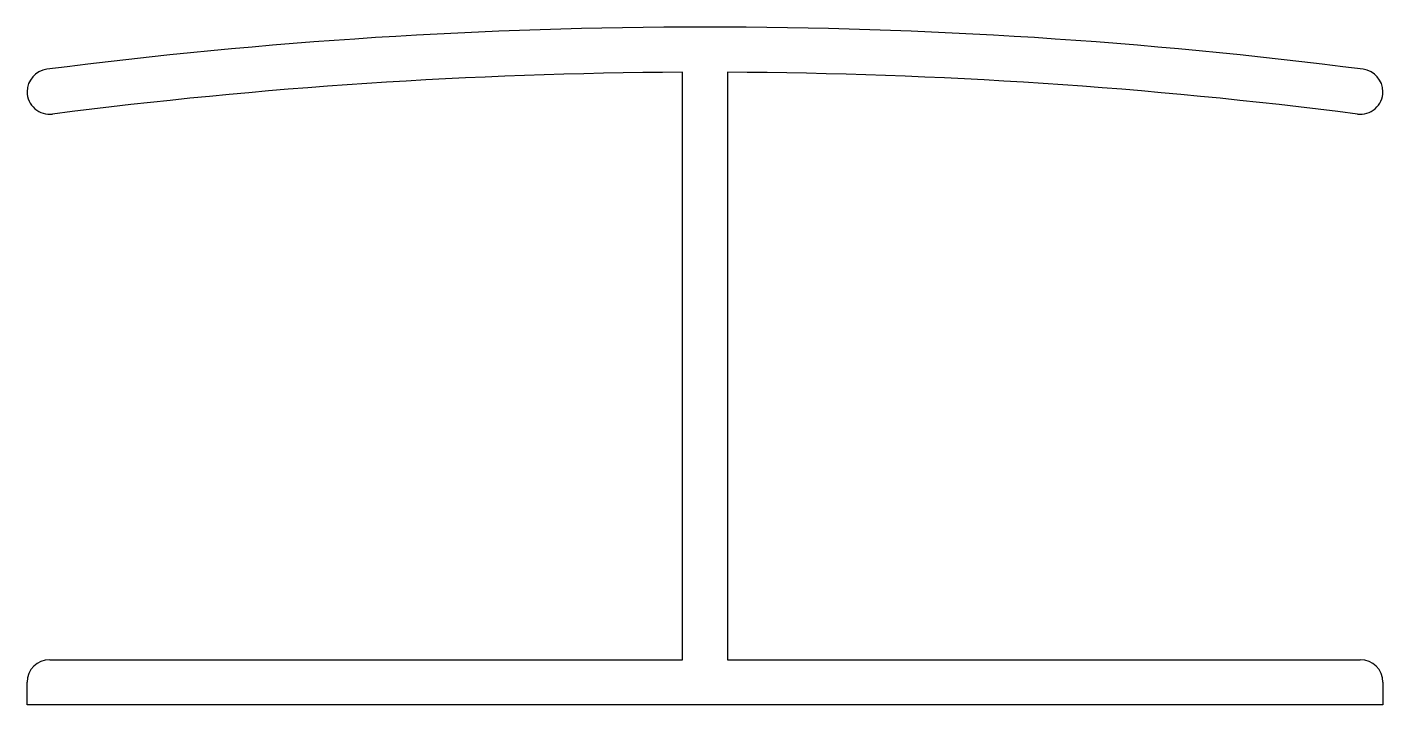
# Model space of a CAD drawing. Extents: x 982.4 to 1012.4, y 10.8 to 25.8.
import ezdxf

# ---------------------------------------------------------------- set-up
doc = ezdxf.new("R2010")
doc.units = 0
doc.layers.get('0').update_dxf_attribs({"linetype": 'CONTINUOUS'})

msp = doc.modelspace()

# ---------------------------------------------------------------- linework, layer by layer
for p, q in [((996.929, 11.801), (996.929, 24.8)), ((997.929, 24.8), (997.929, 11.801)), ((982.929, 11.801), (996.929, 11.801)), ((997.929, 11.801), (1011.929, 11.801)), ((982.429, 10.801), (982.429, 11.301)), ((1012.429, 11.301), (1012.429, 10.801)), ((1012.429, 10.801), (982.429, 10.801))]:
    msp.add_line(p, q)
for centre, radius, start, end in [((997.429, -88.199), 114, 82.66022, 97.33978), ((982.929, 24.371), 0.5, 97.3398, 180), ((997.429, -88.199), 113, 90.25352, 97.33978), ((997.429, -88.199), 113, 82.66022, 89.74648), ((1011.929, 24.371), 0.5, 360, 82.6602), ((982.929, 24.371), 0.5, 180, 277.3398), ((1011.929, 24.371), 0.5, 262.6602, 360), ((982.929, 11.301), 0.5, 90, 180), ((1011.929, 11.301), 0.5, 0, 90)]:
    msp.add_arc(centre, radius, start, end)

doc.saveas('drawing.dxf')
